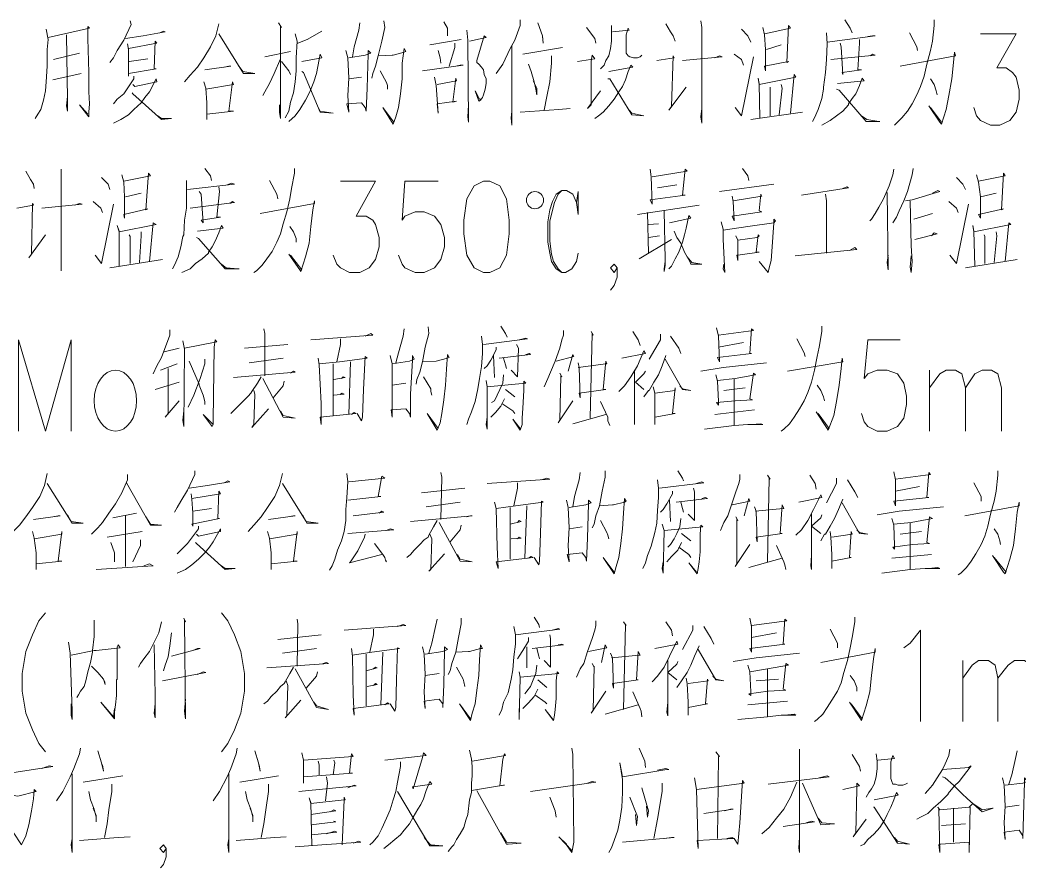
# Model space of a CAD drawing. Header units: millimetres. Extents: x 0 to 588, y 0 to 874.
# Drawn here: x 482.74 to 505.69, y 474.68 to 494.16 of the extents above; entities that cross this region are included whole.
import ezdxf

# ---------------------------------------------------------------- set-up
doc = ezdxf.new("R2010")
doc.units = ezdxf.units.MM
doc.layers.get('0').update_dxf_attribs({"lineweight": 18})

msp = doc.modelspace()

# ---------------------------------------------------------------- linework, layer by layer
at = {"color": 0, "lineweight": 0}
for points in [[(483.383, 493.755), (484.336, 493.966), (484.293, 494.009), (484.293, 493.733), (484.315, 492.95), (484.315, 492.506), (484.336, 492.23), (484.315, 492.04), (484.315, 491.935), (484.103, 492.21), (484.293, 491.998)], [(485.267, 494.135), (485.288, 494.051), (485.119, 493.691), (484.971, 493.459), (484.886, 493.289), (484.801, 493.183)], [(487.299, 494.072), (487.236, 493.797), (487.108, 493.543), (486.96, 493.289), (486.812, 493.077), (486.643, 492.887), (486.516, 492.739)], [(488.675, 494.094), (488.738, 493.988), (488.717, 494.009), (488.717, 491.892), (488.696, 492.04), (488.696, 492.21)], [(490.538, 494.094), (490.516, 493.924), (490.411, 493.543), (490.368, 493.31)], [(491.088, 494.135), (491.109, 493.988), (491.046, 493.67), (490.961, 493.332), (490.897, 493.099), (490.834, 492.929), (490.813, 492.824)], [(492.464, 494.115), (492.548, 493.966), (492.548, 493.797)], [(494.221, 494.157), (494.221, 494.03), (494.094, 493.691), (493.988, 493.501), (493.818, 493.141), (493.67, 492.929)], [(494.623, 494.094), (494.728, 493.797), (494.75, 493.628), (494.728, 493.776)], [(496.316, 494.03), (496.316, 493.67), (496.295, 493.501), (496.252, 493.332), (496.189, 493.226), (496.147, 493.119), (496.062, 493.035)], [(497.565, 494.072), (497.671, 493.882), (497.734, 493.797), (497.776, 493.67)], [(498.369, 494.135), (498.39, 493.988), (498.39, 491.786), (498.369, 491.935), (498.39, 492.125)], [(499.787, 493.988), (499.83, 493.818), (499.851, 493.48), (499.851, 492.993), (499.83, 493.099), (500.38, 493.204), (500.338, 493.183), (500.38, 494.03), (500.422, 493.966), (499.83, 493.839)], [(501.671, 494.157), (501.798, 493.966), (501.841, 493.861)], [(503.724, 494.157), (503.724, 494.03), (503.682, 493.67), (503.64, 493.459), (503.555, 493.141), (503.491, 492.866), (503.407, 492.633), (503.322, 492.442), (503.216, 492.23), (503.111, 492.061), (502.983, 491.913), (502.856, 491.786), (502.814, 491.744)], [(483.341, 493.945), (483.383, 493.712), (483.362, 493.48), (483.362, 493.099), (483.341, 492.739), (483.32, 492.527), (483.277, 492.315), (483.214, 492.103), (483.15, 491.998), (483.087, 491.892)], [(483.807, 493.818), (483.828, 492.337), (483.828, 492.061), (483.807, 492.188), (483.828, 492.4)], [(485.161, 493.733), (485.563, 493.797), (486.071, 493.882), (486.029, 493.903), (485.944, 493.861)], [(487.299, 493.839), (487.87, 492.929), (488.125, 492.929), (487.849, 492.972), (487.743, 493.119)], [(489.056, 493.839), (489.098, 493.67), (489.077, 493.289), (489.077, 492.993), (489.056, 492.739), (489.014, 492.485), (488.95, 492.273), (488.908, 492.061), (488.823, 491.913)], [(489.67, 493.903), (489.331, 493.712), (489.119, 493.628)], [(492.993, 493.924), (493.014, 493.691), (493.035, 491.808), (493.014, 491.935), (493.035, 492.21)], [(493.056, 493.67), (493.437, 493.755), (493.395, 493.797), (493.226, 493.226), (493.226, 493.183), (493.268, 493.141), (493.332, 493.077), (493.374, 493.014), (493.395, 492.908), (493.437, 492.802), (493.437, 492.697), (493.416, 492.57), (493.374, 492.442), (493.353, 492.379), (493.31, 492.315), (493.268, 492.294), (493.183, 492.527), (493.289, 492.337), (493.31, 492.337)], [(495.745, 493.988), (495.935, 493.733), (495.956, 493.628)], [(496.337, 493.882), (496.718, 493.924), (496.697, 493.966), (496.655, 493.818), (496.655, 493.395), (496.697, 493.332), (496.739, 493.31), (496.824, 493.289), (496.909, 493.289), (496.972, 493.31), (497.014, 493.353)], [(499.3, 493.945), (499.449, 493.797), (499.512, 493.649)], [(501.248, 493.861), (501.269, 493.606), (501.248, 493.247), (501.227, 492.95), (501.184, 492.612), (501.184, 492.57), (501.142, 492.358), (501.057, 492.103), (500.973, 491.913), (500.93, 491.829)], [(501.269, 493.649), (502.37, 493.797), (502.306, 493.797), (502.2, 493.776)], [(503.343, 493.459), (503.322, 493.543), (503.153, 493.861)], [(504.783, 493.839), (505.608, 493.839), (505.164, 493.056), (505.375, 493.056), (505.524, 492.95), (505.608, 492.845), (505.672, 492.548), (505.672, 492.337), (505.608, 492.04), (505.46, 491.85), (505.227, 491.744), (505.015, 491.744), (504.783, 491.85), (504.698, 491.956), (504.635, 492.146)], [(485.204, 493.606), (485.225, 493.48), (485.225, 492.866), (485.225, 492.929), (485.86, 493.035), (485.817, 493.035), (485.839, 493.67), (485.881, 493.628), (485.225, 493.501)], [(492.146, 493.586), (492.866, 493.712)], [(492.718, 493.628), (492.718, 493.522), (492.591, 493.099)], [(494.03, 493.564), (494.03, 491.744), (494.009, 491.913), (494.03, 492.061)], [(499.872, 493.48), (500.211, 493.586)], [(501.565, 493.628), (501.587, 493.543), (501.629, 492.908), (501.608, 492.95), (502.052, 493.014), (501.967, 493.014), (502.01, 493.628), (502.01, 493.712)], [(484.103, 493.395), (483.51, 493.247)], [(488.357, 493.31), (488.95, 493.437)], [(489.204, 493.204), (489.67, 493.289), (489.627, 493.374), (489.606, 493.247), (489.543, 492.929), (489.479, 492.739), (489.394, 492.506), (489.289, 492.315), (489.162, 492.103), (489.056, 491.956), (488.908, 491.829)], [(490.22, 493.459), (490.262, 493.289), (490.284, 492.824), (490.262, 492.421), (490.284, 492.04), (490.241, 492.23), (490.58, 492.252), (490.664, 492.146), (490.686, 492.061), (490.707, 492.59), (490.728, 493.374), (490.728, 493.459), (490.791, 493.395), (490.664, 493.353), (490.284, 493.289)], [(490.961, 493.332), (491.278, 493.353), (491.3, 493.353), (491.553, 493.416), (491.596, 493.437), (491.553, 493.501), (491.511, 493.162), (491.511, 492.802), (491.469, 492.464), (491.426, 492.146), (491.363, 491.935), (491.3, 491.765), (491.067, 492.146), (491.321, 491.808)], [(492.337, 493.459), (492.379, 493.289), (492.4, 493.162)], [(494.284, 493.374), (495.194, 493.522)], [(494.94, 493.332), (494.94, 493.162), (494.898, 492.739), (494.834, 492.4), (494.771, 492.083)], [(495.533, 493.204), (495.935, 493.268), (495.872, 493.353), (495.85, 493.204), (495.85, 492.21), (495.766, 492.125), (496.062, 492.527)], [(497.353, 493.226), (497.755, 493.289), (497.734, 493.332), (497.692, 492.167), (497.628, 492.083), (498.031, 492.612)], [(497.946, 493.226), (498.856, 493.31), (498.793, 493.332), (498.687, 493.289)], [(499.131, 493.374), (499.3, 493.247), (499.343, 493.119)], [(499.152, 492.146), (499.3, 491.956), (499.576, 493.31)], [(501.354, 493.247), (502.37, 493.353), (502.306, 493.374), (502.264, 493.332)], [(503.597, 492.188), (503.851, 491.808), (503.894, 491.765), (504, 492.103), (504.063, 492.421), (504.127, 492.802), (504.169, 493.183), (504.19, 493.416), (504.211, 493.332), (502.941, 493.099)], [(485.669, 493.268), (485.246, 493.204)], [(486.981, 493.014), (487.574, 493.099), (487.532, 493.099), (487.426, 493.077)], [(488.717, 493.268), (488.569, 492.929), (488.463, 492.697), (488.357, 492.506), (488.315, 492.421)], [(488.738, 493.204), (488.908, 492.993), (488.95, 492.908)], [(491.977, 492.993), (492.908, 493.119), (492.845, 493.119), (492.739, 493.099)], [(494.411, 493.141), (494.474, 492.972), (494.538, 492.739), (494.58, 492.57), (494.601, 492.442), (494.601, 492.59), (494.517, 492.76)], [(496.252, 492.972), (496.803, 493.077), (496.76, 493.119), (496.697, 492.972), (496.634, 492.781), (496.57, 492.633), (496.485, 492.506), (496.38, 492.337), (496.252, 492.188), (496.125, 492.04), (496.02, 491.956), (495.935, 491.892)], [(483.489, 492.781), (484.145, 492.929)], [(485.352, 492.866), (485.352, 492.802), (485.119, 492.464), (484.971, 492.337), (484.886, 492.23)], [(489.204, 492.972), (489.246, 492.95), (489.627, 492.04), (489.924, 492.019), (489.627, 492.061), (489.585, 492.146)], [(491.003, 492.993), (491.151, 492.718), (491.173, 492.654), (491.173, 492.57)], [(500.422, 492.019), (500.507, 492.908), (500.549, 492.845), (499.703, 492.675), (499.682, 492.824), (499.703, 492.697), (499.724, 491.892)], [(485.33, 492.675), (485.373, 492.633), (485.881, 492.739), (485.86, 492.802), (485.712, 492.506), (485.606, 492.379), (485.521, 492.252), (485.352, 492.103), (485.225, 491.977), (485.055, 491.871), (484.886, 491.786)], [(486.96, 492.739), (487.003, 492.59), (487.024, 492.252), (487.024, 491.871), (487.024, 491.998), (487.638, 492.061), (487.532, 492.061), (487.616, 492.739), (487.638, 492.675), (487.003, 492.57)], [(490.284, 492.802), (490.58, 492.845)], [(492.252, 492.845), (492.294, 492.654), (492.337, 492.019), (492.315, 492.23), (492.76, 492.294), (492.675, 492.273), (492.739, 492.824), (492.76, 492.76), (492.315, 492.675)], [(496.231, 492.802), (496.274, 492.802), (496.782, 491.977), (497.057, 491.956), (496.782, 492.019), (496.718, 492.083)], [(500.211, 492.675), (500.232, 492.59), (500.168, 491.977)], [(501.502, 492.697), (502.116, 492.76), (502.073, 492.824), (502.01, 492.654), (501.925, 492.464), (501.841, 492.358), (501.756, 492.23), (501.756, 492.21), (501.629, 492.061), (501.481, 491.956), (501.332, 491.85), (501.142, 491.744)], [(503.64, 492.802), (503.724, 492.675), (503.767, 492.527), (503.788, 492.442)], [(485.309, 492.485), (485.33, 492.464), (485.987, 491.871), (486.219, 491.892), (485.987, 491.892), (485.902, 491.956)], [(499.957, 491.956), (499.957, 492.612)], [(501.481, 492.57), (501.544, 492.548), (502.158, 491.829), (502.476, 491.829), (502.454, 491.829), (502.179, 491.871), (502.052, 491.956)], [(494.221, 492.04), (495.11, 492.103), (495.363, 492.125)], [(499.512, 491.871), (500.697, 492.04)], [(503.64, 492.146), (503.894, 491.808)], [(482.875, 490.686), (482.981, 490.495), (483.045, 490.389), (483.066, 490.284)], [(483.68, 490.728), (483.68, 488.4), (483.68, 488.738)], [(485.077, 490.601), (485.119, 490.431), (485.14, 490.093), (485.14, 489.606), (485.119, 489.691), (485.669, 489.818), (485.627, 489.797), (485.69, 490.643), (485.733, 490.58), (485.119, 490.453)], [(486.981, 490.749), (487.108, 490.58), (487.13, 490.474)], [(489.035, 490.749), (489.035, 490.643), (488.971, 490.284), (488.929, 490.051), (488.865, 489.754), (488.781, 489.479), (488.717, 489.246), (488.632, 489.055), (488.527, 488.844), (488.4, 488.675), (488.294, 488.527), (488.167, 488.4), (488.103, 488.357)], [(497.205, 490.728), (497.226, 490.558), (497.247, 489.924), (497.205, 490.029), (498.009, 490.135), (497.946, 490.135), (498.009, 490.728), (498.052, 490.686), (497.247, 490.558)], [(499.322, 490.749), (499.449, 490.58), (499.47, 490.474)], [(502.793, 490.728), (502.772, 490.601), (502.687, 490.347), (502.56, 490.051), (502.454, 489.86), (502.37, 489.712), (502.285, 489.585), (502.243, 489.543)], [(503.238, 490.749), (503.216, 490.601), (503.111, 490.22), (503.026, 490.008), (502.92, 489.776), (502.856, 489.627), (502.772, 489.5)], [(504.698, 490.601), (504.74, 490.431), (504.783, 490.093), (504.783, 489.606), (504.74, 489.691), (505.312, 489.818), (505.269, 489.797), (505.312, 490.643), (505.354, 490.58), (504.74, 490.453)], [(484.611, 490.538), (484.759, 490.389), (484.801, 490.262)], [(486.558, 490.474), (486.558, 489.839), (486.516, 489.564), (486.495, 489.225), (486.474, 489.183), (486.431, 488.95), (486.368, 488.717), (486.283, 488.527), (486.241, 488.442)], [(486.579, 490.262), (487.659, 490.389), (487.595, 490.411), (487.49, 490.368)], [(486.854, 490.22), (486.897, 490.156), (486.939, 489.5), (486.897, 489.564), (487.341, 489.627), (487.257, 489.627), (487.32, 490.22), (487.299, 490.326)], [(488.654, 490.051), (488.632, 490.156), (488.463, 490.474)], [(490.093, 490.453), (490.897, 490.453), (490.453, 489.649), (490.686, 489.649), (490.834, 489.564), (490.897, 489.458), (490.982, 489.162), (490.982, 488.95), (490.897, 488.654), (490.749, 488.463), (490.538, 488.357), (490.305, 488.357), (490.093, 488.463), (490.008, 488.548), (489.924, 488.76)], [(492.337, 490.453), (491.575, 490.453), (491.511, 489.564), (491.575, 489.649), (491.808, 489.754), (492.019, 489.754), (492.252, 489.649), (492.4, 489.458), (492.485, 489.162), (492.485, 488.95), (492.4, 488.654), (492.252, 488.463), (492.019, 488.357), (491.808, 488.357), (491.575, 488.463), (491.511, 488.548), (491.426, 488.76)], [(497.374, 490.305), (497.819, 490.368)], [(498.793, 490.22), (500.041, 490.389)], [(500.676, 490.135), (501.756, 490.305), (501.714, 490.326), (501.629, 490.284)], [(504.232, 490.538), (504.38, 490.389), (504.444, 490.262)], [(485.161, 490.093), (485.521, 490.178)], [(495.554, 488.802), (495.512, 488.611), (495.406, 488.442), (495.258, 488.357), (495.173, 488.357), (495.046, 488.442), (494.94, 488.611), (494.898, 488.802), (494.856, 489.055), (494.856, 489.522), (494.898, 489.797), (494.961, 489.987), (495.046, 490.156), (495.173, 490.241), (495.279, 490.241), (495.427, 490.156), (495.512, 489.966), (495.554, 490.22), (495.554, 489.691), (495.512, 489.966)], [(495.173, 488.357), (495.088, 488.442), (494.983, 488.611), (494.94, 488.781), (494.898, 489.077), (494.898, 489.543), (495.004, 489.966), (495.088, 490.156), (495.173, 490.241)], [(499.089, 490.114), (499.11, 489.987), (499.131, 489.543), (499.089, 489.649), (499.766, 489.754), (499.703, 489.776), (499.745, 490.156), (499.766, 490.114), (499.11, 490.008)], [(501.227, 490.156), (501.248, 490.008), (501.248, 488.802)], [(502.645, 490.199), (502.666, 488.421), (502.645, 488.59), (502.666, 488.76)], [(503.068, 490.008), (503.216, 490.029), (503.851, 490.22), (503.809, 490.241), (503.682, 490.178)], [(504.783, 490.093), (505.142, 490.178)], [(482.663, 489.839), (483.045, 489.902), (483.023, 489.944), (483.002, 488.781), (482.939, 488.696), (483.32, 489.225)], [(483.235, 489.839), (484.166, 489.924), (484.103, 489.944), (483.997, 489.902)], [(484.42, 489.987), (484.59, 489.839), (484.632, 489.733)], [(484.463, 488.76), (484.611, 488.569), (484.886, 489.924)], [(486.643, 489.839), (487.659, 489.966), (487.616, 489.987), (487.553, 489.944)], [(488.908, 488.781), (489.162, 488.421), (489.183, 488.378), (489.289, 488.717), (489.373, 489.035), (489.416, 489.415), (489.458, 489.797), (489.5, 490.008), (489.5, 489.944), (488.252, 489.712)], [(496.909, 489.691), (498.327, 489.902)], [(503.174, 490.008), (503.195, 488.971), (503.216, 488.611), (503.195, 488.357), (503.174, 488.484), (503.195, 488.738)], [(504.063, 489.987), (504.232, 489.839), (504.275, 489.733)], [(504.084, 488.76), (504.232, 488.569), (504.507, 489.924)], [(497.142, 489.733), (497.163, 488.802)], [(497.522, 489.776), (497.544, 488.654), (497.544, 488.527), (497.522, 488.378), (497.522, 488.442), (497.544, 488.611)], [(497.649, 489.5), (498.136, 489.606), (498.094, 489.67), (498.031, 489.373), (497.988, 489.225), (497.946, 489.055), (497.861, 488.823), (497.776, 488.675), (497.692, 488.505), (497.628, 488.442)], [(503.259, 489.585), (503.682, 489.712)], [(485.712, 488.611), (485.796, 489.5), (485.86, 489.458), (485.013, 489.289), (484.971, 489.437), (485.013, 489.31), (485.013, 488.505)], [(486.812, 489.31), (487.405, 489.373), (487.363, 489.437), (487.299, 489.267), (487.214, 489.077), (487.151, 488.95), (487.066, 488.823), (487.066, 488.802), (486.918, 488.675), (486.77, 488.569), (486.643, 488.442), (486.452, 488.357)], [(488.929, 489.415), (489.014, 489.289), (489.077, 489.14), (489.077, 489.055)], [(497.163, 489.458), (497.396, 489.479)], [(498.898, 488.548), (498.877, 488.442), (498.92, 488.357), (498.877, 489.119), (498.877, 489.352), (498.835, 489.522)], [(498.877, 489.331), (499.449, 489.415), (500.041, 489.5), (500.041, 489.585), (500.084, 489.543), (500.041, 489.5), (499.999, 488.844), (499.978, 488.632), (499.935, 488.463), (499.914, 488.357), (499.703, 488.611)], [(505.354, 488.611), (505.439, 489.5), (505.481, 489.458), (504.635, 489.289), (504.613, 489.437), (504.635, 489.31), (504.656, 488.505)], [(485.267, 488.569), (485.267, 489.183), (485.246, 489.225)], [(485.521, 489.289), (485.521, 489.204), (485.479, 488.59)], [(497.163, 489.162), (497.417, 489.204)], [(497.755, 489.31), (497.819, 489.162), (497.904, 489.035), (497.988, 488.823), (498.115, 488.611), (498.136, 488.548), (498.39, 488.548), (498.158, 488.59)], [(499.173, 489.204), (499.216, 489.098), (499.216, 488.632), (499.195, 488.76), (499.216, 488.76), (499.703, 488.823), (499.639, 488.823), (499.682, 489.225), (499.703, 489.204), (499.66, 489.162), (499.216, 489.098)], [(503.28, 489.119), (503.788, 489.246), (503.724, 489.267), (503.661, 489.204)], [(504.889, 488.569), (504.889, 489.183), (504.867, 489.225)], [(505.142, 489.289), (505.164, 489.204), (505.1, 488.59)], [(486.791, 489.162), (486.833, 489.14), (487.447, 488.442), (487.765, 488.442), (487.743, 488.442), (487.468, 488.463), (487.341, 488.569)], [(496.951, 488.675), (497.692, 489.119)], [(488.95, 488.76), (489.204, 488.421), (489.183, 488.421)], [(500.528, 488.738), (501.946, 488.887), (501.904, 488.929), (501.777, 488.865)], [(484.801, 488.463), (486.008, 488.654)], [(496.443, 488.463), (496.38, 488.357), (496.295, 488.463), (496.38, 488.548), (496.443, 488.463), (496.443, 488.252), (496.38, 488.061), (496.295, 487.955)], [(498.052, 488.717), (498.158, 488.59)], [(504.444, 488.463), (505.629, 488.654)], [(493.776, 487.13), (493.882, 486.96), (493.924, 486.876)], [(501.142, 487.13), (501.142, 487.003), (501.079, 486.643), (501.036, 486.431), (500.973, 486.114), (500.909, 485.839), (500.825, 485.606), (500.74, 485.415), (500.634, 485.225), (500.507, 485.034), (500.401, 484.886), (500.274, 484.759), (500.211, 484.717)], [(486.177, 487.045), (486.177, 486.918), (485.987, 486.41), (485.881, 486.219), (485.796, 486.029)], [(488.336, 487.066), (488.357, 486.96), (488.357, 485.987)], [(489.416, 486.812), (490.834, 486.918), (490.791, 486.96), (490.664, 486.897)], [(491.553, 487.066), (491.532, 486.897), (491.426, 486.516), (491.363, 486.283)], [(492.104, 487.108), (492.125, 486.96), (492.04, 486.643), (491.977, 486.304), (491.913, 486.071), (491.85, 485.902), (491.829, 485.796)], [(493.332, 486.897), (493.353, 486.706), (493.353, 486.495), (493.332, 486.198), (493.289, 485.923), (493.247, 485.69), (493.183, 485.394), (493.099, 485.161), (493.035, 484.992), (492.993, 484.865)], [(495.215, 487.024), (495.215, 486.918), (495.173, 486.812), (495.131, 486.622), (495.025, 486.325), (494.919, 486.071), (494.856, 485.923), (494.771, 485.733)], [(495.85, 487.003), (495.893, 486.918), (495.872, 486.96), (495.829, 485.013)], [(496.803, 487.003), (496.93, 486.812), (496.972, 486.685)], [(497.438, 486.939), (497.438, 486.812), (497.184, 486.368)], [(497.671, 486.897), (497.861, 486.622), (497.904, 486.495)], [(498.729, 487.087), (498.771, 486.897), (498.793, 486.304), (498.75, 486.41), (499.533, 486.495), (499.491, 486.495), (499.533, 487.066), (499.576, 487.024), (498.771, 486.918)], [(482.706, 484.717), (482.706, 486.812), (483.32, 484.717), (483.912, 486.812), (483.912, 484.717)], [(486.474, 486.791), (486.516, 486.601), (486.495, 484.822), (486.474, 484.971), (486.495, 485.182)], [(486.516, 486.622), (487.257, 486.77), (487.214, 486.812), (487.193, 486.643), (487.172, 484.971), (487.172, 484.865), (487.151, 484.822), (486.939, 485.098), (487.172, 484.865)], [(487.892, 486.622), (488.887, 486.706)], [(490.093, 486.833), (490.093, 486.706), (490.008, 486.304)], [(493.374, 486.706), (494.39, 486.833), (494.348, 486.854), (494.199, 486.812)], [(494.136, 486.706), (494.178, 486.622), (494.157, 485.966), (494.009, 486.114)], [(498.771, 486.643), (499.343, 486.749)], [(500.761, 486.431), (500.74, 486.516), (500.57, 486.833)], [(502.941, 486.812), (502.2, 486.812), (502.116, 485.923), (502.2, 486.029), (502.412, 486.114), (502.645, 486.114), (502.878, 486.029), (503.026, 485.817), (503.089, 485.521), (503.089, 485.33), (503.026, 485.013), (502.878, 484.822), (502.645, 484.717), (502.412, 484.717), (502.2, 484.822), (502.116, 484.928), (502.052, 485.119)], [(486.05, 486.537), (486.389, 486.622)], [(490.474, 485.119), (490.58, 484.95), (490.601, 485.034), (490.622, 485.669), (490.664, 486.431), (490.707, 486.389), (490.072, 486.304), (489.606, 486.262)], [(491.236, 486.452), (491.278, 486.262), (491.278, 485.034), (491.257, 485.204), (491.596, 485.225), (491.68, 485.119), (491.702, 485.034), (491.702, 485.563), (491.744, 486.346), (491.744, 486.452), (491.786, 486.368), (491.68, 486.325), (491.278, 486.262)], [(491.977, 486.304), (492.294, 486.325), (492.548, 486.389), (492.591, 486.41), (492.548, 486.474), (492.527, 486.135), (492.506, 485.775), (492.464, 485.436), (492.421, 485.119), (492.379, 484.907), (492.315, 484.738), (492.083, 485.119), (492.337, 484.78)], [(493.67, 486.643), (493.67, 486.579), (493.543, 486.346), (493.459, 486.219), (493.395, 486.156)], [(493.607, 486.452), (493.628, 485.944)], [(493.734, 486.389), (494.453, 486.474), (494.432, 486.495), (494.348, 486.474)], [(495.046, 486.325), (495.448, 486.431), (495.427, 486.474), (495.321, 486.092)], [(496.549, 486.389), (497.099, 486.495), (497.057, 486.558), (496.909, 486.219), (496.76, 485.966), (496.612, 485.754), (496.485, 485.627)], [(497.565, 486.452), (497.48, 486.219), (497.396, 486.008), (497.29, 485.839), (497.184, 485.648), (497.163, 485.648), (497.057, 485.5)], [(486.346, 486.262), (485.966, 486.114)], [(486.981, 486.368), (486.981, 486.262), (486.876, 485.923), (486.728, 485.542), (486.601, 485.267)], [(486.622, 486.325), (486.854, 485.796), (486.854, 485.775), (486.939, 485.542), (486.981, 485.394), (486.981, 485.33)], [(487.998, 486.283), (488.781, 486.389)], [(489.585, 486.389), (489.606, 486.241), (489.649, 485.352), (489.649, 484.865), (489.627, 485.034), (490.453, 485.119), (490.411, 485.14), (490.347, 485.098)], [(489.924, 486.262), (489.924, 485.077)], [(490.326, 486.304), (490.284, 485.098)], [(493.839, 486.389), (493.882, 486.241), (493.903, 486.156)], [(495.554, 486.283), (495.575, 486.177), (495.596, 485.479), (495.575, 485.584), (496.189, 485.669), (496.125, 485.669), (496.189, 486.325), (496.21, 486.262), (496.189, 486.262), (495.554, 486.177)], [(497.544, 486.368), (497.946, 485.669), (498.136, 485.648), (497.946, 485.69), (497.882, 485.754)], [(498.369, 486.092), (498.877, 486.177), (499.872, 486.283)], [(501.015, 485.161), (501.269, 484.78), (501.29, 484.738), (501.417, 485.077), (501.481, 485.394), (501.544, 485.775), (501.587, 486.156), (501.608, 486.389), (501.629, 486.304), (500.359, 486.092)], [(486.135, 486.156), (486.135, 485.119), (486.071, 485.034), (486.389, 485.415)], [(488.273, 485.966), (488.188, 485.817), (488.061, 485.627), (488.04, 485.584), (487.976, 485.521), (487.87, 485.415), (487.743, 485.288), (487.574, 485.119)], [(487.638, 485.944), (489.056, 486.071), (489.014, 486.092), (488.95, 486.05)], [(489.945, 485.902), (490.199, 485.944), (490.156, 485.966), (490.114, 485.923)], [(491.998, 485.966), (492.167, 485.69), (492.167, 485.627), (492.188, 485.542)], [(493.839, 486.008), (493.818, 485.817), (493.755, 485.669), (493.691, 485.542), (493.628, 485.415), (493.564, 485.373)], [(495.131, 486.05), (495.173, 485.966), (495.152, 485.987), (495.131, 484.971), (495.088, 484.907), (495.427, 485.415)], [(496.845, 486.114), (496.845, 484.865), (496.845, 485.161)], [(497.099, 486.092), (497.057, 486.029), (496.866, 485.839), (497.057, 485.669)], [(498.708, 486.008), (498.75, 485.86), (498.771, 485.394), (498.771, 485.309), (498.729, 485.373), (499.152, 485.415), (499.555, 485.436), (499.491, 485.457), (499.576, 486.05), (499.618, 486.008), (499.152, 485.923), (498.75, 485.881)], [(503.618, 486.114), (503.618, 484.717)], [(503.618, 485.712), (503.851, 486.029), (504, 486.114), (504.211, 486.114), (504.359, 486.029), (504.444, 485.712), (504.444, 484.717)], [(504.444, 485.712), (504.656, 486.029), (504.825, 486.114), (505.037, 486.114), (505.185, 486.029), (505.269, 485.712), (505.269, 484.717)], [(486.389, 485.839), (485.839, 485.669)], [(488.315, 485.923), (488.781, 485.034), (489.056, 485.013), (488.781, 485.077), (488.717, 485.182)], [(488.802, 485.86), (488.781, 485.754), (488.548, 485.479)], [(491.278, 485.775), (491.596, 485.817)], [(493.437, 485.881), (493.459, 485.733), (493.459, 484.759), (493.437, 484.865), (493.459, 485.034)], [(493.459, 485.733), (494.348, 485.817), (494.305, 485.86), (494.305, 485.648), (494.284, 485.246), (494.263, 485.013), (494.263, 484.865), (494.221, 484.738), (494.051, 484.992), (494.221, 484.78)], [(499.131, 485.923), (499.131, 484.844)], [(501.036, 485.775), (501.121, 485.648), (501.184, 485.5), (501.205, 485.415)], [(488.103, 485.648), (488.125, 485.563), (488.103, 484.865), (488.061, 484.801), (488.442, 485.225)], [(489.945, 485.542), (490.178, 485.563), (490.135, 485.584), (490.093, 485.563)], [(493.882, 485.669), (494.094, 485.5)], [(497.269, 485.733), (497.311, 485.584), (497.311, 484.865), (497.311, 485.034), (497.776, 485.119), (497.713, 485.119), (497.776, 485.712), (497.776, 485.648), (497.311, 485.584)], [(498.898, 485.648), (499.385, 485.712)], [(493.861, 485.457), (493.776, 485.288), (493.649, 485.14), (493.543, 485.034)], [(493.797, 485.352), (494.051, 485.182), (494.094, 485.119)], [(496.062, 485.394), (496.231, 485.034), (496.231, 484.95), (496.274, 484.844)], [(495.427, 484.886), (496.189, 485.098)], [(498.687, 485.098), (499.597, 485.204)], [(501.057, 485.119), (501.311, 484.78), (501.29, 484.78)], [(498.454, 484.759), (499.131, 484.844), (499.449, 484.865), (499.787, 484.865), (499.745, 484.886), (499.533, 484.865)], [(483.362, 483.743), (483.298, 483.468), (483.193, 483.214), (483.023, 482.96), (482.875, 482.748), (482.727, 482.558), (482.579, 482.409)], [(485.204, 483.722), (485.204, 483.595), (485.077, 483.298), (484.928, 483.045), (484.78, 482.833), (484.632, 482.621), (484.526, 482.494), (484.378, 482.346)], [(486.749, 483.807), (486.749, 483.722), (486.579, 483.362), (486.431, 483.108), (486.346, 482.96), (486.283, 482.854)], [(488.76, 483.743), (488.696, 483.468), (488.59, 483.214), (488.421, 482.96), (488.273, 482.748), (488.103, 482.558), (487.976, 482.409)], [(490.241, 483.743), (490.262, 483.553), (490.241, 483.193), (490.22, 482.918), (490.22, 482.663), (490.178, 482.409), (490.114, 482.198), (490.029, 481.986), (489.966, 481.774), (489.902, 481.626), (489.839, 481.521)], [(490.284, 483.553), (491.109, 483.637), (491.046, 483.68), (490.961, 483.214), (491.024, 483.214), (490.262, 483.129)], [(492.4, 483.764), (492.421, 483.658), (492.4, 482.685)], [(495.596, 483.764), (495.575, 483.595), (495.469, 483.214), (495.427, 482.981)], [(496.168, 483.807), (496.168, 483.658), (496.104, 483.341), (496.041, 483.002), (495.956, 482.769), (495.914, 482.579), (495.872, 482.494)], [(497.84, 483.807), (497.946, 483.637), (497.967, 483.574)], [(499.258, 483.722), (499.258, 483.616), (499.237, 483.51), (499.173, 483.32), (499.068, 483.023), (498.983, 482.769), (498.898, 482.621), (498.814, 482.431)], [(499.893, 483.701), (499.957, 483.616), (499.935, 483.637), (499.893, 481.711)], [(500.867, 483.701), (500.994, 483.51), (501.015, 483.383)], [(502.793, 483.785), (502.835, 483.595), (502.835, 483.002), (502.793, 483.108), (503.597, 483.193), (503.555, 483.193), (503.597, 483.764), (503.64, 483.722), (502.835, 483.616)], [(505.185, 483.807), (505.185, 483.701), (505.142, 483.341), (505.1, 483.108), (505.015, 482.812), (504.952, 482.536), (504.889, 482.304), (504.804, 482.113), (504.677, 481.901), (504.571, 481.732), (504.465, 481.584), (504.338, 481.457), (504.275, 481.415)], [(483.362, 483.51), (483.933, 482.6), (484.188, 482.6), (483.912, 482.642), (483.828, 482.791)], [(485.182, 483.531), (485.733, 482.558), (485.987, 482.558), (485.733, 482.579), (485.627, 482.748)], [(486.622, 483.404), (487.045, 483.468), (487.553, 483.553), (487.511, 483.574), (487.426, 483.531)], [(488.76, 483.51), (489.331, 482.6), (489.585, 482.6), (489.31, 482.642), (489.225, 482.791)], [(493.459, 483.51), (494.898, 483.616), (494.834, 483.637), (494.707, 483.595)], [(494.157, 483.531), (494.157, 483.404), (494.072, 483.002)], [(497.374, 483.595), (497.396, 483.404), (497.396, 483.193), (497.374, 482.896), (497.353, 482.6), (497.311, 482.388), (497.226, 482.071), (497.142, 481.859), (497.099, 481.69), (497.036, 481.563)], [(497.417, 483.404), (498.433, 483.531), (498.39, 483.553), (498.263, 483.51)], [(501.481, 483.637), (501.481, 483.51), (501.248, 483.066)], [(501.735, 483.595), (501.904, 483.32), (501.967, 483.193)], [(502.835, 483.341), (503.386, 483.447)], [(504.804, 483.108), (504.804, 483.214), (504.635, 483.531)], [(486.664, 483.277), (486.685, 483.15), (486.706, 482.833), (486.706, 482.536), (486.685, 482.579), (487.32, 482.706), (487.278, 482.706), (487.299, 483.341), (487.341, 483.277), (486.685, 483.171)], [(491.956, 483.298), (492.95, 483.404)], [(497.713, 483.341), (497.713, 483.277), (497.586, 483.045), (497.501, 482.918), (497.438, 482.854)], [(498.2, 483.404), (498.221, 483.32), (498.221, 482.663), (498.073, 482.812)], [(500.613, 483.087), (501.142, 483.193), (501.121, 483.256), (500.952, 482.918), (500.825, 482.663), (500.676, 482.452), (500.549, 482.325)], [(492.062, 482.981), (492.845, 483.087)], [(493.628, 483.087), (493.67, 482.939), (493.691, 482.05), (493.712, 481.563), (493.67, 481.711), (494.517, 481.817), (494.474, 481.838), (494.411, 481.796)], [(494.538, 481.817), (494.644, 481.647), (494.665, 481.732), (494.686, 482.367), (494.707, 483.108), (494.75, 483.087), (494.115, 483.002), (493.67, 482.939)], [(494.369, 483.002), (494.326, 481.796)], [(495.279, 483.129), (495.321, 482.96), (495.342, 482.494), (495.321, 482.092), (495.342, 481.711), (495.3, 481.88), (495.639, 481.923), (495.723, 481.817), (495.745, 481.732), (495.766, 482.261), (495.787, 483.045), (495.787, 483.129), (495.85, 483.066), (495.723, 483.023), (495.342, 482.96)], [(496.041, 483.002), (496.337, 483.023), (496.358, 483.023), (496.612, 483.087), (496.655, 483.108), (496.612, 483.171), (496.591, 482.833), (496.57, 482.473), (496.528, 482.134), (496.485, 481.817), (496.422, 481.605), (496.38, 481.436), (496.125, 481.817), (496.38, 481.478)], [(497.649, 483.129), (497.671, 482.642)], [(497.798, 483.087), (498.517, 483.171), (498.475, 483.193), (498.39, 483.171)], [(497.904, 483.087), (497.946, 482.939), (497.967, 482.854)], [(499.089, 483.023), (499.491, 483.108), (499.47, 483.171), (499.364, 482.769)], [(499.597, 482.981), (499.639, 482.875), (499.66, 482.177), (499.639, 482.283), (500.232, 482.367), (500.19, 482.367), (500.232, 483.023), (500.274, 482.939), (500.253, 482.939), (499.618, 482.875)], [(501.629, 483.15), (501.523, 482.918), (501.438, 482.706), (501.332, 482.536), (501.227, 482.346), (501.205, 482.346), (501.121, 482.198)], [(501.608, 483.066), (502.01, 482.367), (502.2, 482.346), (502.01, 482.388), (501.946, 482.452)], [(502.412, 482.791), (502.92, 482.875), (503.936, 482.981)], [(505.058, 481.859), (505.312, 481.478), (505.354, 481.436), (505.46, 481.774), (505.545, 482.092), (505.587, 482.473), (505.629, 482.854), (505.672, 483.087), (505.672, 483.002), (504.423, 482.769)], [(483.045, 482.685), (483.658, 482.769), (483.616, 482.769), (483.489, 482.748)], [(485.415, 482.833), (484.865, 482.727)], [(485.161, 482.769), (485.161, 481.605)], [(487.13, 482.939), (486.706, 482.875)], [(488.442, 482.685), (489.056, 482.769), (489.014, 482.769), (488.887, 482.748)], [(490.389, 482.769), (491.088, 482.854), (491.046, 482.875), (490.982, 482.833)], [(491.702, 482.642), (493.12, 482.769), (493.077, 482.769), (492.993, 482.748)], [(493.988, 482.96), (493.988, 481.774)], [(500.909, 482.812), (500.909, 481.542), (500.888, 481.626), (500.909, 481.859)], [(501.142, 482.791), (501.121, 482.727), (500.909, 482.536), (501.121, 482.367)], [(486.833, 482.536), (486.833, 482.473), (486.579, 482.134), (486.452, 482.007), (486.346, 481.901)], [(492.315, 482.663), (492.231, 482.515), (492.125, 482.325), (492.104, 482.283), (492.019, 482.219), (491.913, 482.113), (491.786, 481.986), (491.702, 481.88), (491.617, 481.817)], [(492.358, 482.621), (492.845, 481.732), (493.12, 481.711), (492.845, 481.774), (492.781, 481.88)], [(492.866, 482.558), (492.845, 482.452), (492.612, 482.177)], [(493.988, 482.579), (494.242, 482.642), (494.199, 482.663), (494.157, 482.621)], [(496.062, 482.663), (496.21, 482.388), (496.231, 482.325), (496.252, 482.24)], [(497.48, 482.579), (497.522, 482.431), (497.501, 481.457), (497.48, 481.563), (497.501, 481.711)], [(497.522, 482.431), (498.411, 482.515), (498.369, 482.558), (498.348, 482.346), (498.348, 481.944), (498.327, 481.711), (498.306, 481.563), (498.284, 481.436), (498.094, 481.69), (498.263, 481.478)], [(497.904, 482.706), (497.882, 482.515), (497.819, 482.367), (497.755, 482.24), (497.671, 482.113), (497.607, 482.05)], [(499.173, 482.748), (499.216, 482.663), (499.195, 482.685), (499.195, 481.669), (499.152, 481.605), (499.491, 482.113)], [(502.751, 482.706), (502.793, 482.558), (502.814, 482.092), (502.814, 482.007), (502.772, 482.05), (503.216, 482.113), (503.618, 482.134), (503.555, 482.156), (503.618, 482.748), (503.682, 482.706), (503.195, 482.621), (502.793, 482.579)], [(503.174, 482.621), (503.174, 481.542)], [(483.023, 482.409), (483.066, 482.261), (483.108, 481.923), (483.108, 481.542), (483.108, 481.669), (483.701, 481.732), (483.616, 481.732), (483.701, 482.409), (483.701, 482.346), (483.066, 482.24)], [(485.542, 482.409), (484.738, 482.283)], [(486.791, 482.346), (486.833, 482.304), (487.341, 482.409), (487.341, 482.473), (487.172, 482.177), (487.087, 482.05), (486.981, 481.923), (486.833, 481.774), (486.685, 481.647), (486.537, 481.542), (486.346, 481.457)], [(488.421, 482.409), (488.463, 482.261), (488.505, 481.923), (488.505, 481.542), (488.505, 481.669), (489.098, 481.732), (489.014, 481.732), (489.098, 482.409), (489.098, 482.346), (488.463, 482.24)], [(490.262, 482.367), (491.321, 482.452), (491.236, 482.473), (491.151, 482.431)], [(490.664, 482.346), (490.643, 482.283), (490.495, 481.965), (490.326, 481.711), (490.305, 481.69), (491.046, 481.88)], [(492.146, 482.346), (492.188, 482.24), (492.167, 481.542), (492.125, 481.499), (492.485, 481.901)], [(495.342, 482.473), (495.639, 482.515)], [(497.925, 482.367), (498.136, 482.198)], [(501.332, 482.409), (501.354, 482.283), (501.375, 481.88), (501.375, 481.563), (501.375, 481.732), (501.819, 481.817), (501.777, 481.817), (501.819, 482.409), (501.841, 482.346), (501.375, 482.283)], [(502.941, 482.346), (503.428, 482.409)], [(505.1, 482.473), (505.185, 482.346), (505.227, 482.198), (505.248, 482.113)], [(484.822, 482.156), (484.907, 481.923), (484.907, 481.711)], [(485.5, 482.219), (485.5, 482.092), (485.33, 481.711)], [(486.77, 482.156), (486.791, 482.134), (487.447, 481.542), (487.68, 481.563), (487.447, 481.563), (487.363, 481.626)], [(490.876, 482.134), (491.067, 481.88), (491.109, 481.817), (491.13, 481.753), (491.151, 481.711)], [(494.009, 482.24), (494.242, 482.261), (494.199, 482.283), (494.157, 482.24)], [(497.925, 482.156), (497.84, 481.986), (497.692, 481.838), (497.586, 481.711)], [(500.105, 482.092), (500.274, 481.711), (500.295, 481.647), (500.317, 481.542)], [(497.861, 482.05), (498.094, 481.88), (498.136, 481.817)], [(502.751, 481.796), (503.661, 481.88)], [(484.484, 481.542), (485.796, 481.626), (485.712, 481.669), (485.584, 481.626)], [(499.47, 481.584), (500.232, 481.796)], [(505.1, 481.817), (505.375, 481.478), (505.354, 481.478)], [(502.518, 481.457), (503.174, 481.542), (503.513, 481.563), (503.851, 481.563), (503.809, 481.584), (503.597, 481.563)], [(483.32, 480.547), (483.171, 480.356), (483.023, 480.039), (482.875, 479.658), (482.791, 479.15), (482.791, 478.748), (482.875, 478.24), (483.023, 477.859), (483.171, 477.541), (483.32, 477.351)], [(487.363, 480.547), (487.511, 480.356), (487.659, 480.039), (487.807, 479.658), (487.892, 479.15), (487.892, 478.748), (487.807, 478.24), (487.659, 477.859), (487.511, 477.541), (487.363, 477.351)], [(484.442, 480.377), (484.442, 479.997), (484.399, 479.679), (484.399, 479.637), (484.357, 479.404), (484.293, 479.192), (484.251, 478.981), (484.209, 478.853), (484.124, 478.748), (484.082, 478.663), (484.039, 478.599)], [(485.987, 480.335), (485.923, 480.081), (485.817, 479.87), (485.712, 479.658), (485.584, 479.488), (485.5, 479.383), (485.457, 479.298)], [(486.495, 480.42), (486.537, 480.335), (486.516, 480.377), (486.537, 478.113), (486.516, 478.282), (486.537, 478.557)], [(489.098, 480.399), (489.119, 480.293), (489.098, 479.319)], [(490.178, 480.145), (491.596, 480.25), (491.532, 480.272), (491.405, 480.229)], [(492.315, 480.399), (492.273, 480.229), (492.188, 479.848), (492.125, 479.615)], [(492.866, 480.42), (492.866, 480.293), (492.802, 479.975), (492.739, 479.637), (492.654, 479.383), (492.612, 479.213), (492.57, 479.129)], [(494.072, 480.229), (494.115, 480.039), (494.115, 479.827), (494.072, 479.531), (494.051, 479.235), (494.009, 479.023), (493.945, 478.705), (493.839, 478.494), (493.797, 478.324), (493.734, 478.197)], [(494.538, 480.441), (494.644, 480.272), (494.665, 480.208)], [(495.956, 480.356), (495.956, 480.25), (495.935, 480.145), (495.872, 479.954), (495.766, 479.658), (495.681, 479.383), (495.596, 479.256), (495.512, 479.065)], [(496.591, 480.335), (496.655, 480.25), (496.634, 480.272), (496.591, 478.324)], [(497.565, 480.335), (497.692, 480.145), (497.713, 480.018)], [(498.179, 480.25), (498.179, 480.145), (497.946, 479.7)], [(498.433, 480.229), (498.602, 479.954), (498.666, 479.827)], [(499.491, 480.42), (499.533, 480.229), (499.533, 479.637), (499.491, 479.721), (500.295, 479.827), (500.253, 479.827), (500.295, 480.399), (500.338, 480.356), (499.533, 480.25)], [(501.904, 480.441), (501.904, 480.335), (501.841, 479.975), (501.798, 479.743), (501.735, 479.446), (501.65, 479.171), (501.587, 478.938), (501.502, 478.748), (501.375, 478.536), (501.269, 478.367), (501.163, 478.219), (501.036, 478.091), (500.973, 478.049)], [(486.219, 480.081), (486.177, 479.785), (486.135, 479.531), (486.071, 479.34), (486.029, 479.213)], [(488.654, 479.933), (489.649, 480.039)], [(490.855, 480.166), (490.855, 480.039), (490.77, 479.637)], [(494.115, 480.039), (495.131, 480.166), (495.088, 480.187), (494.961, 480.145)], [(494.898, 480.039), (494.919, 479.954), (494.919, 479.298), (494.771, 479.446)], [(499.533, 479.975), (500.105, 480.081)], [(501.502, 479.743), (501.502, 479.848), (501.332, 480.166)], [(503.026, 479.743), (503.174, 479.848), (503.407, 480.145), (503.407, 478.049)], [(483.849, 479.87), (483.891, 479.615), (483.933, 478.282), (483.933, 478.091), (483.912, 478.197), (483.912, 478.451)], [(483.912, 479.573), (484.442, 479.679), (484.484, 479.679), (485.034, 479.743), (484.992, 479.806), (484.971, 479.764), (484.971, 479.023), (484.95, 479.002), (484.95, 478.642), (484.928, 478.43), (484.907, 478.261), (484.907, 478.113), (484.59, 478.494), (484.886, 478.155), (484.907, 478.346)], [(485.817, 479.806), (485.839, 478.663), (485.839, 478.134), (485.817, 478.24), (485.839, 478.451)], [(492.739, 479.637), (493.035, 479.658), (493.056, 479.658), (493.31, 479.721), (493.353, 479.721), (493.31, 479.806), (493.289, 479.467), (493.268, 479.108), (493.226, 478.769), (493.183, 478.451), (493.12, 478.24), (493.077, 478.07), (492.824, 478.451), (493.077, 478.113)], [(494.411, 479.975), (494.411, 479.891), (494.284, 479.679), (494.199, 479.552), (494.157, 479.488)], [(494.496, 479.721), (495.215, 479.806), (495.173, 479.827), (495.088, 479.806)], [(495.787, 479.658), (496.21, 479.743), (496.168, 479.806), (496.083, 479.404)], [(497.311, 479.721), (497.84, 479.827), (497.819, 479.891), (497.649, 479.552), (497.522, 479.298), (497.374, 479.086), (497.247, 478.959)], [(498.327, 479.785), (498.221, 479.552), (498.136, 479.34), (498.052, 479.171), (497.925, 478.981), (497.819, 478.832)], [(486.219, 479.552), (486.876, 479.721), (486.812, 479.721), (486.706, 479.679)], [(488.76, 479.615), (489.543, 479.721)], [(490.347, 479.721), (490.368, 479.552), (490.389, 478.663), (490.411, 478.197), (490.389, 478.346), (491.215, 478.451), (491.173, 478.473), (491.109, 478.43)], [(491.236, 478.451), (491.342, 478.282), (491.363, 478.367), (491.384, 479.002), (491.405, 479.743), (491.448, 479.721), (490.813, 479.637), (490.368, 479.573)], [(490.686, 479.594), (490.686, 478.409)], [(491.067, 479.637), (491.024, 478.43)], [(491.977, 479.764), (492.019, 479.594), (492.04, 479.129), (492.019, 478.726), (492.04, 478.346), (492.019, 478.515), (492.358, 478.557), (492.442, 478.451), (492.442, 478.367), (492.464, 478.896), (492.485, 479.679), (492.485, 479.764), (492.548, 479.7), (492.442, 479.658), (492.04, 479.594)], [(494.369, 479.764), (494.369, 479.277)], [(494.601, 479.721), (494.644, 479.552), (494.665, 479.488)], [(496.295, 479.615), (496.337, 479.51), (496.358, 478.811), (496.337, 478.917), (496.93, 479.002), (496.887, 479.002), (496.93, 479.658), (496.972, 479.573), (496.951, 479.573), (496.316, 479.51)], [(498.306, 479.7), (498.708, 479.002), (498.898, 478.981), (498.708, 479.023), (498.644, 479.086)], [(499.11, 479.425), (499.639, 479.51), (500.634, 479.615)], [(501.777, 478.494), (502.031, 478.113), (502.052, 478.07), (502.158, 478.409), (502.243, 478.726), (502.285, 479.108), (502.327, 479.488), (502.37, 479.721), (502.37, 479.637), (501.121, 479.404)], [(484.378, 479.319), (484.526, 479.171), (484.653, 479.023), (484.695, 478.896), (484.674, 478.981)], [(488.4, 479.277), (489.818, 479.383), (489.776, 479.404), (489.691, 479.383)], [(494.601, 479.34), (494.58, 479.15), (494.517, 479.002), (494.453, 478.853), (494.369, 478.748), (494.326, 478.684)], [(495.872, 479.383), (495.914, 479.298), (495.914, 479.319), (495.893, 478.303), (495.85, 478.24), (496.189, 478.748)], [(497.607, 479.446), (497.607, 478.176), (497.586, 478.261), (497.607, 478.494)], [(497.84, 479.425), (497.819, 479.361), (497.607, 479.171), (497.819, 479.002)], [(499.449, 479.34), (499.491, 479.192), (499.512, 478.726), (499.512, 478.642), (499.47, 478.684), (499.914, 478.748), (500.317, 478.769), (500.253, 478.79), (500.317, 479.383), (500.38, 479.34), (499.893, 479.256), (499.491, 479.192)], [(504.38, 479.446), (504.38, 478.049)], [(504.38, 479.044), (504.592, 479.34), (504.74, 479.446), (504.973, 479.446), (505.121, 479.34), (505.185, 479.044), (505.185, 478.049)], [(505.185, 479.044), (505.418, 479.34), (505.566, 479.446), (505.799, 479.446), (505.947, 479.34), (506.01, 479.044), (506.01, 478.049)], [(486.008, 478.981), (487.003, 479.171), (486.939, 479.192), (486.812, 479.129)], [(489.014, 479.298), (488.929, 479.15), (488.823, 478.959), (488.802, 478.917), (488.717, 478.853), (488.632, 478.748), (488.505, 478.621), (488.421, 478.515), (488.336, 478.451)], [(489.056, 479.256), (489.543, 478.367), (489.818, 478.324), (489.543, 478.409), (489.479, 478.494)], [(489.564, 479.192), (489.543, 479.086), (489.31, 478.811)], [(490.686, 479.213), (490.94, 479.277), (490.897, 479.298), (490.855, 479.256)], [(492.04, 479.108), (492.358, 479.15)], [(492.76, 479.298), (492.908, 479.023), (492.929, 478.959), (492.95, 478.853)], [(494.199, 479.192), (494.221, 479.065), (494.199, 478.091), (494.199, 478.346)], [(494.221, 479.065), (495.11, 479.15), (495.067, 479.192), (495.046, 478.981), (495.046, 478.578), (495.025, 478.324), (495.004, 478.197), (494.983, 478.07), (494.792, 478.324), (494.961, 478.113)], [(499.893, 479.256), (499.893, 478.155)], [(501.798, 479.108), (501.883, 478.981), (501.946, 478.832), (501.946, 478.748)], [(488.844, 478.981), (488.887, 478.875), (488.865, 478.176), (488.823, 478.134), (489.183, 478.536)], [(490.707, 478.853), (490.94, 478.896), (490.897, 478.917), (490.855, 478.875)], [(494.623, 479.002), (494.834, 478.832)], [(498.031, 479.044), (498.052, 478.917), (498.073, 478.494), (498.073, 478.197), (498.073, 478.367), (498.517, 478.451), (498.475, 478.451), (498.517, 479.023), (498.538, 478.981), (498.073, 478.917)], [(499.639, 478.981), (500.147, 479.023)], [(494.623, 478.79), (494.538, 478.621), (494.411, 478.473), (494.284, 478.346)], [(494.559, 478.663), (494.792, 478.494), (494.834, 478.451)], [(496.803, 478.726), (496.972, 478.346), (496.993, 478.282), (497.014, 478.155)], [(496.168, 478.219), (496.93, 478.43)], [(499.449, 478.43), (500.359, 478.515)], [(501.819, 478.451), (502.073, 478.113), (502.052, 478.113)], [(499.216, 478.091), (499.893, 478.155), (500.211, 478.197), (500.549, 478.197), (500.507, 478.219), (500.295, 478.197)], [(484.124, 477.435), (484.103, 477.308), (483.976, 476.97), (483.891, 476.779), (483.722, 476.44), (483.574, 476.229)], [(484.526, 477.372), (484.611, 477.097), (484.653, 476.906), (484.632, 477.054)], [(487.722, 477.435), (487.701, 477.308), (487.574, 476.97), (487.49, 476.779), (487.32, 476.44), (487.172, 476.229)], [(488.125, 477.372), (488.209, 477.097), (488.252, 476.906), (488.23, 477.054)], [(489.204, 477.329), (489.246, 477.16), (489.246, 476.631), (489.246, 476.779), (490.368, 476.864), (490.305, 476.864), (490.347, 477.308), (490.389, 477.245), (489.246, 477.16)], [(491.109, 477.16), (492.062, 477.266), (491.998, 477.329), (491.977, 477.224), (491.871, 476.864), (491.765, 476.504), (491.744, 476.546), (491.765, 476.546), (492.188, 476.61), (492.146, 476.673), (492.062, 476.462), (491.998, 476.271), (491.935, 476.144), (491.871, 476.038), (491.765, 475.848), (491.68, 475.7), (491.553, 475.551), (491.469, 475.446), (491.342, 475.34), (491.194, 475.213), (491.088, 475.128)], [(493.056, 477.393), (493.099, 477.181), (493.12, 477.012), (493.12, 476.8), (493.099, 476.631), (493.099, 476.419), (493.056, 476.25), (493.014, 475.911), (492.972, 475.784), (492.929, 475.615), (492.845, 475.467), (492.76, 475.34), (492.697, 475.213), (492.654, 475.171), (492.57, 475.065)], [(493.12, 477.139), (493.882, 477.266), (493.861, 477.308), (493.818, 477.181), (493.755, 476.567), (493.861, 476.589), (493.839, 476.589), (493.099, 476.462)], [(495.406, 477.435), (495.427, 477.287), (495.448, 475.319), (495.448, 475.276), (495.406, 475.043), (495.279, 475.213), (495.279, 475.234), (495.11, 475.403), (495.406, 475.086)], [(496.951, 477.435), (497.078, 477.139), (497.099, 476.991)], [(498.708, 477.351), (498.793, 477.245), (498.771, 477.245), (498.75, 475.361)], [(500.634, 477.414), (500.634, 475.043), (500.613, 475.149), (500.634, 475.382)], [(501.841, 477.287), (502.01, 477.012), (502.031, 476.906)], [(502.391, 477.308), (502.412, 477.139), (502.412, 476.97), (502.391, 476.779), (502.349, 476.61), (502.285, 476.504), (502.221, 476.419), (502.158, 476.313)], [(502.433, 477.16), (502.814, 477.202), (502.772, 477.266), (502.729, 477.118), (502.729, 476.737), (502.751, 476.673), (502.772, 476.61), (502.835, 476.61), (502.899, 476.589), (503.005, 476.589), (503.068, 476.61), (503.111, 476.631)], [(504.084, 477.414), (504.063, 477.266), (503.978, 477.075), (503.915, 476.949), (503.788, 476.758), (503.682, 476.589), (503.576, 476.462), (503.513, 476.398)], [(505.629, 477.372), (505.587, 477.202), (505.502, 476.822), (505.439, 476.61)], [(481.944, 476.779), (483.489, 477.012), (483.404, 477.033), (483.235, 476.97)], [(489.585, 477.139), (489.606, 477.054), (489.606, 476.822)], [(489.945, 477.16), (489.966, 477.097), (489.924, 476.822)], [(491.469, 477.118), (491.469, 477.012), (491.405, 476.652), (491.363, 476.44), (491.3, 476.25), (491.236, 476.017), (491.151, 475.827), (491.046, 475.594), (490.961, 475.425), (490.834, 475.276), (490.77, 475.213)], [(497.374, 476.927), (497.565, 476.97), (497.628, 476.949), (497.586, 476.949), (496.57, 476.779), (496.507, 477.097), (496.57, 476.716), (496.57, 476.419), (496.549, 476.081), (496.507, 475.784), (496.464, 475.551), (496.38, 475.319), (496.316, 475.149), (496.252, 475.043)], [(503.915, 476.949), (504.529, 476.991), (504.507, 476.991), (504.571, 477.033), (504.296, 476.673), (504.19, 476.567), (504.042, 476.398), (504.042, 476.377), (503.873, 476.208), (503.703, 476.06), (503.576, 475.933), (503.407, 475.848), (503.322, 475.805)], [(483.933, 476.843), (483.933, 475.043), (483.912, 475.213), (483.933, 475.361)], [(484.188, 476.652), (485.098, 476.8)], [(487.532, 476.843), (487.532, 475.043), (487.511, 475.213), (487.532, 475.361)], [(487.786, 476.652), (488.675, 476.8)], [(499.914, 476.61), (501.311, 476.779), (501.269, 476.8), (501.079, 476.758)], [(484.844, 476.61), (484.844, 476.44), (484.78, 476.017), (484.738, 475.7), (484.674, 475.382)], [(488.442, 476.61), (488.442, 476.44), (488.378, 476.017), (488.336, 475.7), (488.273, 475.382)], [(489.14, 476.44), (490.453, 476.567), (490.411, 476.589), (490.262, 476.525)], [(489.776, 476.779), (489.797, 476.631), (489.754, 476.229)], [(494.453, 476.44), (495.956, 476.652), (495.872, 476.673), (495.766, 476.631)], [(497.48, 476.631), (497.48, 476.44), (497.374, 475.805), (497.29, 475.361)], [(498.221, 476.758), (498.263, 476.483), (498.306, 475.128), (498.284, 475.319), (499.131, 475.361), (499.089, 475.382), (498.962, 475.361), (499.131, 475.361), (499.216, 475.234), (499.258, 475.721), (499.322, 476.695), (499.364, 476.631), (498.263, 476.483)], [(500.57, 476.652), (500.422, 476.313), (500.274, 476.038), (500.105, 475.827), (499.935, 475.615), (499.766, 475.467)], [(500.697, 476.631), (501.121, 475.678), (501.438, 475.7), (501.142, 475.721), (501.057, 475.827)], [(501.629, 476.483), (502.01, 476.567), (501.946, 476.631), (501.946, 476.483), (501.925, 475.488), (501.862, 475.403), (502.158, 475.805)], [(503.915, 476.779), (503.978, 476.758), (504.169, 476.589), (504.359, 476.398), (504.486, 476.271), (504.825, 475.975), (505.079, 476.06), (505.058, 476.06), (504.825, 476.017), (504.613, 476.165), (504.529, 476.081), (503.851, 476.017), (503.809, 476.081), (503.83, 476.038), (503.851, 475.043), (503.83, 475.213), (503.851, 475.234), (503.873, 475.234), (504.529, 475.276), (504.529, 475.043), (504.55, 476.081)], [(505.291, 476.758), (505.333, 476.589), (505.354, 476.102), (505.333, 475.721), (505.354, 475.34), (505.333, 475.509), (505.672, 475.551), (505.756, 475.425), (505.756, 475.361), (505.777, 475.89), (505.799, 476.652), (505.799, 476.758), (505.862, 476.673), (505.756, 476.631), (505.354, 476.589)], [(482.558, 476.356), (482.685, 476.335), (483.108, 476.44), (483.066, 476.483), (483.045, 476.271), (483.002, 475.996), (482.939, 475.678), (482.875, 475.425), (482.769, 475.213), (482.579, 475.509)], [(484.315, 476.44), (484.357, 476.25), (484.442, 476.038), (484.484, 475.848), (484.484, 475.742), (484.484, 475.89), (484.42, 476.06)], [(487.913, 476.44), (487.955, 476.25), (488.04, 476.038), (488.082, 475.848), (488.082, 475.742), (488.082, 475.89), (488.019, 476.06)], [(491.405, 476.44), (492.146, 475.192), (492.442, 475.192), (492.167, 475.213), (492.146, 475.234), (492.019, 475.382)], [(493.226, 476.462), (493.247, 476.419), (493.903, 475.234), (493.945, 475.234), (494.242, 475.255), (493.903, 475.276), (493.776, 475.488)], [(497.014, 476.525), (497.163, 475.996), (497.142, 475.848), (497.12, 476.102)], [(502.349, 476.25), (502.899, 476.356), (502.856, 476.419), (502.793, 476.25), (502.729, 476.081), (502.645, 475.911), (502.581, 475.784), (502.476, 475.615), (502.349, 475.467), (502.2, 475.34), (502.116, 475.234), (502.031, 475.192)], [(489.437, 475.192), (489.416, 476.187), (489.373, 476.292), (489.416, 476.165), (490.178, 476.25), (490.178, 476.313), (490.199, 476.25), (490.178, 476.25), (490.135, 475.213)], [(494.898, 476.313), (495.025, 475.996), (495.046, 475.848)], [(496.739, 476.313), (496.909, 475.869), (496.887, 475.657), (496.866, 475.911)], [(505.354, 476.081), (505.672, 476.123)], [(489.416, 475.911), (489.987, 475.996), (489.945, 476.017), (489.86, 475.975)], [(498.433, 475.933), (499.11, 476.038), (499.046, 476.038), (498.92, 475.996)], [(502.327, 476.081), (502.349, 476.081), (502.878, 475.255), (503.153, 475.234), (502.878, 475.298), (502.814, 475.382)], [(504.169, 476.06), (504.169, 475.276)], [(489.416, 475.678), (489.987, 475.742), (489.945, 475.763)], [(500.253, 475.636), (500.973, 475.742), (500.909, 475.763), (500.782, 475.721)], [(503.894, 475.657), (504.444, 475.7)], [(484.103, 475.319), (484.992, 475.382), (485.267, 475.403)], [(487.701, 475.319), (488.59, 475.382), (488.844, 475.403)], [(489.437, 475.446), (490.008, 475.509), (489.966, 475.53), (489.776, 475.467)], [(485.966, 474.684), (486.029, 474.768), (486.092, 474.938), (486.092, 475.128), (486.029, 475.213), (485.944, 475.128), (486.029, 475.043), (486.092, 475.128)], [(490.389, 475.255), (490.516, 475.298), (490.559, 475.276), (489.67, 475.213), (489.056, 475.171)], [(496.57, 475.276), (497.755, 475.382), (497.692, 475.382), (497.522, 475.361)]]:
    msp.add_lwpolyline(points, dxfattribs=at)
msp.add_lwpolyline([(493.374, 490.453), (493.162, 490.347), (492.993, 490.051), (492.929, 489.564), (492.929, 489.246), (492.993, 488.76), (493.162, 488.463), (493.374, 488.357), (493.522, 488.357), (493.755, 488.463), (493.903, 488.76), (493.966, 489.246), (493.966, 489.564), (493.903, 490.051), (493.755, 490.347), (493.522, 490.453)], close=True, dxfattribs=at)
msp.add_circle((494.559, 490.019), 0.196, dxfattribs=at)
msp.add_ellipse((484.928, 485.415), major_axis=(0, 0.699), ratio=0.69697, dxfattribs=at)

doc.saveas('drawing.dxf')
